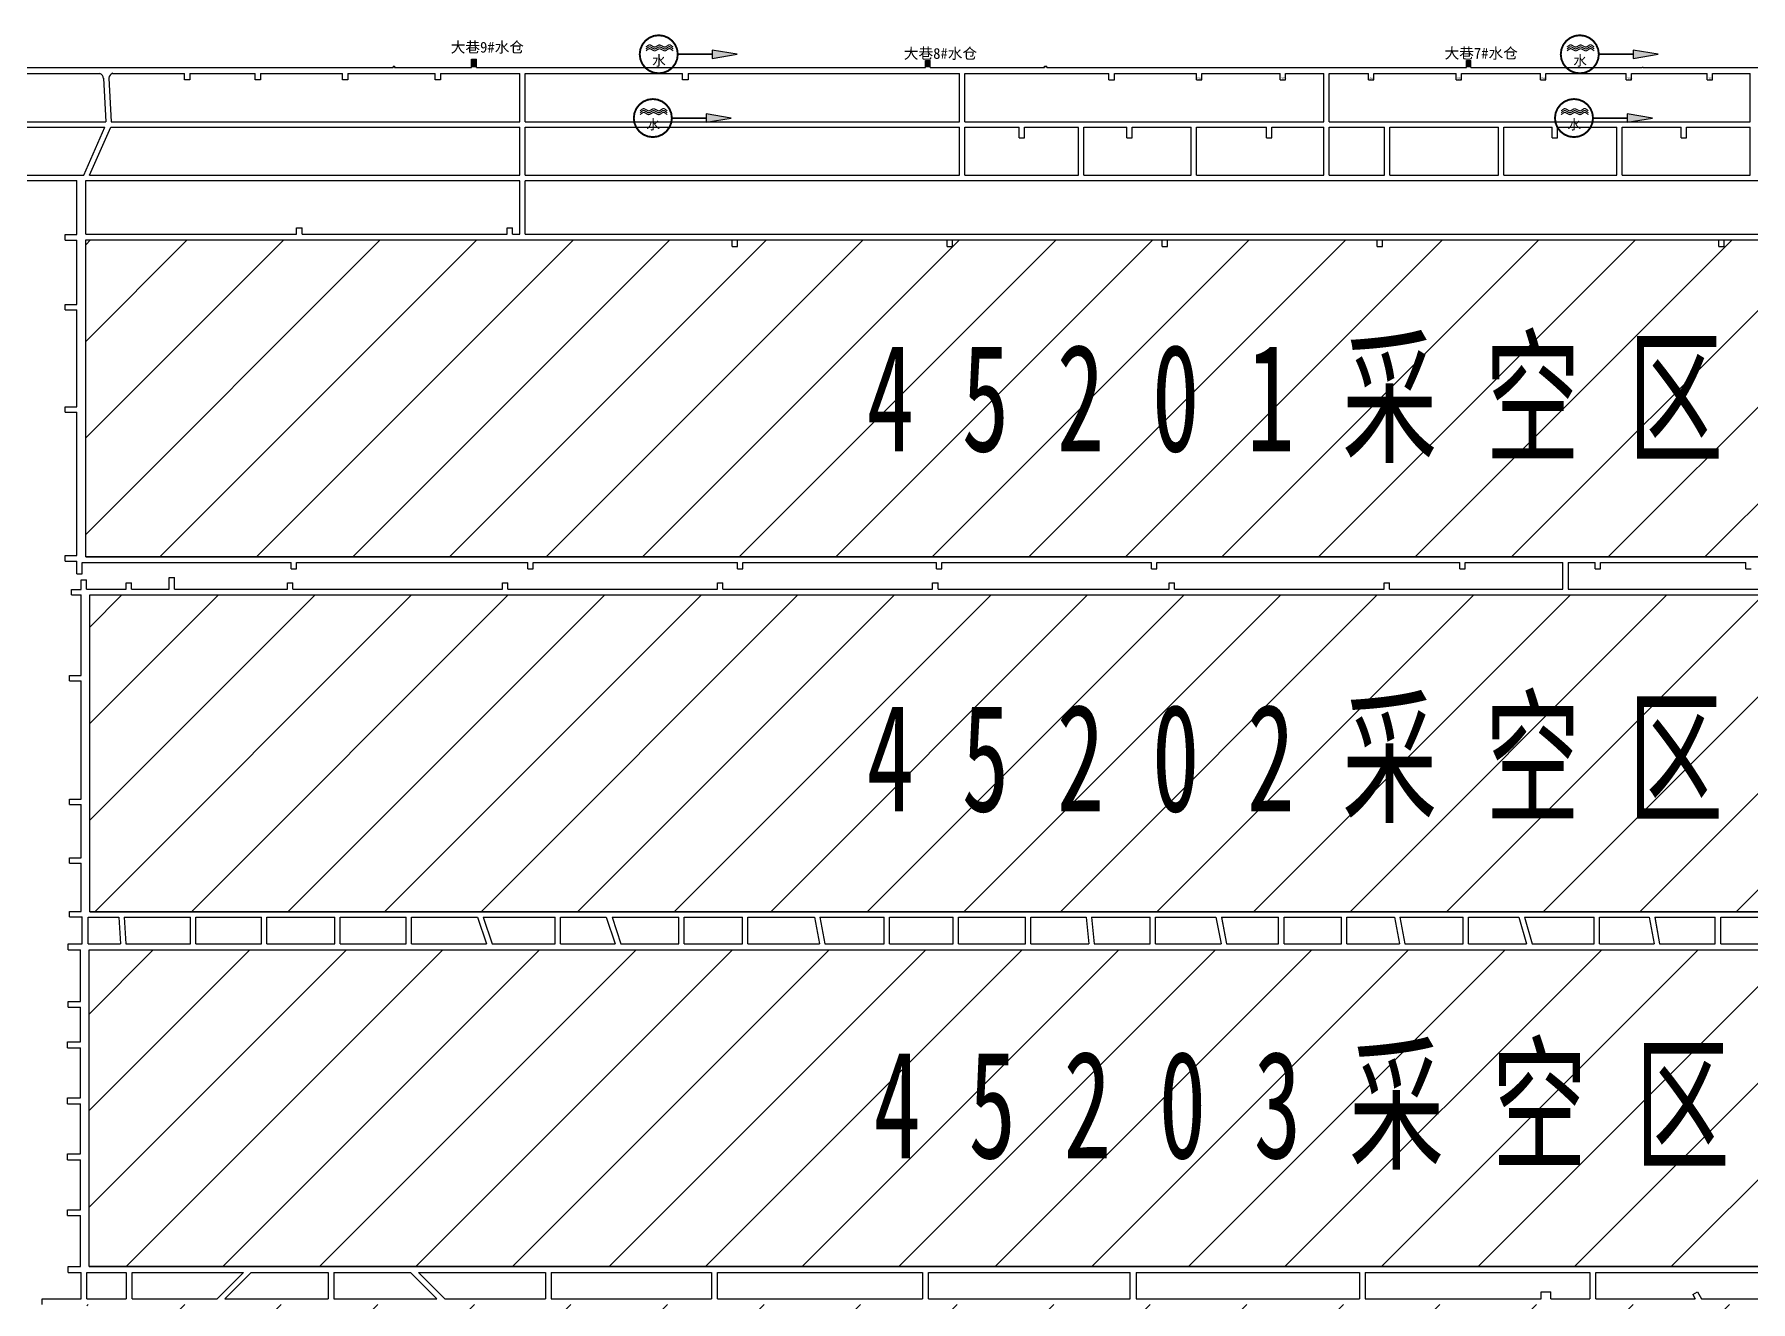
# Model space of a CAD drawing. Header units: millimetres. Extents: x 37468544 to 37497214, y 4323540 to 4346451.
# Drawn here: x 37472315 to 37473912, y 4341779 to 4342957 of the extents above; entities that cross this region are included whole.
import ezdxf

# ---------------------------------------------------------------- set-up
doc = ezdxf.new("R2010")
doc.units = ezdxf.units.MM
doc.layers.add('2-52煤巷道', color=150, linetype='Continuous', lineweight=30)
doc.layers.add('3-水仓', color=4, linetype='Continuous', lineweight=30)
doc.layers.add('避灾路线图', color=7, linetype='Continuous')
doc.styles.get("Standard").update_dxf_attribs({"font": 'simhei.ttf'})
doc.styles.add('宋体', font='simsun.ttc', dxfattribs={"width": 0.65})

# ---------------------------------------------------------------- blocks, each defined once
blk = doc.blocks.new('333')
at = {"layer": '避灾路线图'}
blk.add_hatch(color=7, dxfattribs=at).paths.add_polyline_path([(28.95, -1.26), (28.95, -6.11), (43.53, -3.69)])
at = {"color": 4, "linetype": 'Continuous', "true_color": 0x00ffff}
for points, const_width in [([(9.04, -3.69), (8.66, -0.82), (7.55, 1.84), (5.8, 4.13), (3.51, 5.89), (0.84, 7), (-2.02, 7.37), (-4.89, 7), (-7.55, 5.89), (-9.84, 4.13), (-11.6, 1.84), (-12.71, -0.82), (-13.08, -3.69), (-12.71, -6.55), (-11.6, -9.21), (-9.84, -11.51), (-7.55, -13.26), (-4.89, -14.37), (-2.02, -14.74), (0.84, -14.37), (3.51, -13.26), (5.8, -11.51), (7.55, -9.21), (8.66, -6.55), (9.04, -3.69)], 1.11), ([(-9.48, 0.52), (-8.97, 0.9), (-8.71, 1.09), (-8.46, 1.29), (-8.33, 1.38), (-8.2, 1.47), (-8.07, 1.55), (-8.01, 1.58), (-7.94, 1.62), (-7.88, 1.65), (-7.81, 1.69), (-7.75, 1.71), (-7.68, 1.74), (-7.58, 1.77), (-7.55, 1.78), (-7.52, 1.79), (-7.48, 1.79), (-7.45, 1.8), (-7.42, 1.8), (-7.33, 1.8), (-7.28, 1.79), (-7.24, 1.79), (-7.19, 1.78), (-7.14, 1.77), (-7.05, 1.74), (-6.96, 1.71), (-6.86, 1.68), (-6.68, 1.6), (-6.49, 1.5), (-6.3, 1.4), (-5.92, 1.18), (-5.54, 0.96), (-5.35, 0.86), (-5.16, 0.76), (-5.06, 0.71), (-4.96, 0.67), (-4.87, 0.63), (-4.77, 0.6), (-4.73, 0.58), (-4.68, 0.57), (-4.63, 0.56), (-4.58, 0.54), (-4.44, 0.53), (-4.39, 0.52), (-4.35, 0.53), (-4.31, 0.53), (-4.26, 0.54), (-4.22, 0.54), (-4.18, 0.55), (-4.13, 0.56), (-4.05, 0.59), (-3.96, 0.62), (-3.88, 0.66), (-3.7, 0.73), (-3.53, 0.82), (-3.36, 0.92), (-2.67, 1.32), (-2.5, 1.42), (-2.33, 1.51), (-2.24, 1.55), (-2.16, 1.59), (-2.07, 1.63), (-1.98, 1.66), (-1.94, 1.67), (-1.9, 1.69), (-1.85, 1.7), (-1.81, 1.71), (-1.77, 1.72), (-1.72, 1.73), (-1.68, 1.73), (-1.63, 1.73), (-1.58, 1.73), (-1.53, 1.73), (-1.48, 1.73), (-1.43, 1.72), (-1.38, 1.71), (-1.33, 1.7), (-1.23, 1.67), (-1.13, 1.64), (-1.02, 1.6), (-0.82, 1.52), (-0.61, 1.42), (-0.41, 1.32), (0, 1.11), (0.41, 0.89), (0.61, 0.79), (0.82, 0.7), (0.92, 0.66), (1.02, 0.63), (1.12, 0.59), (1.17, 0.58), (1.22, 0.56), (1.27, 0.55), (1.32, 0.54), (1.37, 0.53), (1.42, 0.53), (1.47, 0.52), (1.57, 0.52), (1.62, 0.52), (1.66, 0.53), (1.71, 0.54), (1.75, 0.55), (1.79, 0.56), (1.83, 0.58), (1.87, 0.59), (1.95, 0.62), (2.03, 0.66), (2.12, 0.71), (2.28, 0.8), (2.44, 0.9), (2.6, 1.01), (2.92, 1.23), (3.24, 1.45), (3.4, 1.55), (3.56, 1.64), (3.64, 1.69), (3.72, 1.73), (3.8, 1.76), (3.88, 1.8), (3.91, 1.81), (3.95, 1.82), (3.99, 1.84), (4.03, 1.85), (4.15, 1.87), (4.19, 1.87), (4.26, 1.86), (4.29, 1.86), (4.33, 1.85), (4.36, 1.85), (4.39, 1.84), (4.46, 1.82), (4.53, 1.8), (4.6, 1.77), (4.67, 1.74), (4.73, 1.7), (4.87, 1.63), (5, 1.54), (5.27, 1.36), (5.54, 1.15), (5.81, 0.94), (6.36, 0.52)], 0.664), ([(-9.48, -0.58), (-8.97, -0.21), (-8.71, -0.01), (-8.46, 0.18), (-8.33, 0.27), (-8.2, 0.36), (-8.07, 0.44), (-8.01, 0.48), (-7.94, 0.51), (-7.88, 0.55), (-7.81, 0.58), (-7.75, 0.61), (-7.68, 0.63), (-7.58, 0.66), (-7.55, 0.67), (-7.52, 0.68), (-7.48, 0.69), (-7.45, 0.69), (-7.42, 0.69), (-7.33, 0.69), (-7.28, 0.69), (-7.24, 0.68), (-7.19, 0.67), (-7.14, 0.66), (-7.05, 0.64), (-6.96, 0.61), (-6.86, 0.57), (-6.68, 0.49), (-6.49, 0.4), (-6.3, 0.29), (-5.92, 0.08), (-5.54, -0.15), (-5.35, -0.25), (-5.16, -0.35), (-5.06, -0.39), (-4.96, -0.44), (-4.87, -0.47), (-4.77, -0.51), (-4.73, -0.52), (-4.68, -0.54), (-4.63, -0.55), (-4.58, -0.56), (-4.44, -0.58), (-4.39, -0.58), (-4.35, -0.58), (-4.31, -0.58), (-4.26, -0.57), (-4.22, -0.56), (-4.18, -0.55), (-4.13, -0.54), (-4.05, -0.52), (-3.96, -0.48), (-3.88, -0.45), (-3.7, -0.37), (-3.53, -0.28), (-3.36, -0.19), (-2.67, 0.22), (-2.5, 0.31), (-2.33, 0.4), (-2.24, 0.44), (-2.16, 0.48), (-2.07, 0.52), (-1.98, 0.55), (-1.94, 0.57), (-1.9, 0.58), (-1.85, 0.59), (-1.81, 0.6), (-1.77, 0.61), (-1.72, 0.62), (-1.68, 0.63), (-1.63, 0.63), (-1.58, 0.63), (-1.53, 0.63), (-1.48, 0.62), (-1.43, 0.61), (-1.38, 0.6), (-1.33, 0.59), (-1.23, 0.57), (-1.13, 0.53), (-1.02, 0.5), (-0.82, 0.41), (-0.61, 0.32), (-0.41, 0.22), (0, 0), (0.41, -0.21), (0.61, -0.31), (0.82, -0.4), (0.92, -0.44), (1.02, -0.48), (1.12, -0.51), (1.17, -0.53), (1.22, -0.54), (1.27, -0.55), (1.32, -0.56), (1.37, -0.57), (1.42, -0.58), (1.47, -0.58), (1.57, -0.59), (1.62, -0.58), (1.66, -0.58), (1.71, -0.57), (1.75, -0.56), (1.79, -0.54), (1.83, -0.53), (1.87, -0.52), (1.95, -0.48), (2.03, -0.44), (2.12, -0.4), (2.28, -0.31), (2.44, -0.21), (2.6, -0.1), (2.92, 0.12), (3.24, 0.34), (3.4, 0.44), (3.56, 0.54), (3.64, 0.58), (3.72, 0.62), (3.8, 0.66), (3.88, 0.69), (3.91, 0.71), (3.95, 0.72), (3.99, 0.73), (4.03, 0.74), (4.15, 0.76), (4.19, 0.76), (4.26, 0.76), (4.29, 0.75), (4.33, 0.75), (4.36, 0.74), (4.39, 0.73), (4.46, 0.71), (4.53, 0.69), (4.6, 0.66), (4.67, 0.63), (4.73, 0.6), (4.87, 0.52), (5, 0.44), (5.27, 0.25), (5.54, 0.05), (5.81, -0.17), (6.36, -0.58)], 0.664), ([(-9.48, -1.69), (-8.97, -1.32), (-8.71, -1.12), (-8.46, -0.92), (-8.33, -0.83), (-8.2, -0.75), (-8.07, -0.67), (-8.01, -0.63), (-7.94, -0.59), (-7.88, -0.56), (-7.81, -0.53), (-7.75, -0.5), (-7.68, -0.47), (-7.58, -0.44), (-7.55, -0.43), (-7.52, -0.43), (-7.48, -0.42), (-7.45, -0.42), (-7.42, -0.41), (-7.33, -0.41), (-7.28, -0.42), (-7.24, -0.42), (-7.19, -0.43), (-7.14, -0.44), (-7.05, -0.47), (-6.96, -0.5), (-6.86, -0.53), (-6.68, -0.62), (-6.49, -0.71), (-6.3, -0.81), (-5.92, -1.03), (-5.54, -1.25), (-5.35, -1.36), (-5.16, -1.45), (-5.06, -1.5), (-4.96, -1.54), (-4.87, -1.58), (-4.77, -1.61), (-4.73, -1.63), (-4.68, -1.64), (-4.63, -1.66), (-4.58, -1.67), (-4.44, -1.69), (-4.39, -1.69), (-4.35, -1.69), (-4.31, -1.68), (-4.26, -1.68), (-4.22, -1.67), (-4.18, -1.66), (-4.13, -1.65), (-4.05, -1.62), (-3.96, -1.59), (-3.88, -1.56), (-3.7, -1.48), (-3.53, -1.39), (-3.36, -1.29), (-2.67, -0.89), (-2.5, -0.79), (-2.33, -0.7), (-2.24, -0.66), (-2.16, -0.62), (-2.07, -0.59), (-1.98, -0.55), (-1.94, -0.54), (-1.9, -0.53), (-1.85, -0.51), (-1.81, -0.5), (-1.77, -0.49), (-1.72, -0.49), (-1.68, -0.48), (-1.63, -0.48), (-1.58, -0.48), (-1.53, -0.48), (-1.48, -0.49), (-1.43, -0.49), (-1.38, -0.5), (-1.33, -0.51), (-1.23, -0.54), (-1.13, -0.57), (-1.02, -0.61), (-0.82, -0.69), (-0.61, -0.79), (-0.41, -0.89), (0, -1.11), (0.41, -1.32), (0.61, -1.42), (0.82, -1.51), (0.92, -1.55), (1.02, -1.59), (1.12, -1.62), (1.17, -1.63), (1.22, -1.65), (1.27, -1.66), (1.32, -1.67), (1.37, -1.68), (1.42, -1.69), (1.47, -1.69), (1.57, -1.69), (1.62, -1.69), (1.66, -1.68), (1.71, -1.67), (1.75, -1.66), (1.79, -1.65), (1.83, -1.64), (1.87, -1.62), (1.95, -1.59), (2.03, -1.55), (2.12, -1.51), (2.28, -1.41), (2.44, -1.31), (2.6, -1.21), (2.92, -0.98), (3.24, -0.76), (3.4, -0.66), (3.56, -0.57), (3.64, -0.52), (3.72, -0.48), (3.8, -0.45), (3.88, -0.41), (3.91, -0.4), (3.95, -0.39), (3.99, -0.38), (4.03, -0.37), (4.15, -0.35), (4.19, -0.34), (4.26, -0.35), (4.29, -0.35), (4.33, -0.36), (4.36, -0.36), (4.39, -0.37), (4.46, -0.39), (4.53, -0.42), (4.6, -0.44), (4.67, -0.48), (4.73, -0.51), (4.87, -0.58), (5, -0.67), (5.27, -0.85), (5.54, -1.06), (5.81, -1.27), (6.36, -1.69)], 0.664)]:
    blk.add_lwpolyline(points, dxfattribs=dict(at, const_width=const_width))
at = {"layer": '避灾路线图', "color": 7, "linetype": 'Continuous', "const_width": 0.972}
blk.add_lwpolyline([(9.04, -3.69), (28.95, -3.69)], dxfattribs=at)
at = {"layer": '避灾路线图', "color": 7, "linetype": 'Continuous'}
blk.add_lwpolyline([(28.95, -1.26), (28.95, -6.11), (43.53, -3.69), (28.95, -1.26)], dxfattribs=at)
at = {"layer": '避灾路线图', "color": 7, "linetype": 'ByBlock', "lineweight": -3, "insert": (-5.85, -4.44), "char_height": 5.8377, "width": 19.5992, "attachment_point": 1}
blk.add_mtext('{\\fSimSun|b1|i0|c134|p2;\\C4;水}', dxfattribs=at)

msp = doc.modelspace()

# ---------------------------------------------------------------- hatches: boundary and pattern name
h = msp.add_hatch()
h.set_pattern_fill('ANSI31', color=252, scale=20)
h.paths.add_polyline_path([(37472366.2, 4342105.9), (37475036.8, 4342105.9), (37475036.8, 4341811.4), (37472366.2, 4341811.4)])
h.paths.add_polyline_path([(37472363.1, 4342766), (37475047, 4342766), (37475047, 4342471.2), (37472363.1, 4342471.2)])
h.paths.add_polyline_path([(37472366.9, 4342436), (37475027.1, 4342436), (37475027.1, 4342141.3), (37472366.9, 4342141.3)])
h.paths.add_polyline_path([(37472364.3, 4341498.7), (37475040.1, 4341498.7), (37475040.1, 4341207.2), (37472364.3, 4341207.2)])
h.paths.add_polyline_path([(37472364.3, 4341775.9), (37475040.1, 4341775.9), (37475040.1, 4341529.9), (37472364.3, 4341529.9)])

# ---------------------------------------------------------------- linework, layer by layer
at = {"color": 252}
for points in [[(37472363.1, 4342766), (37475047, 4342766), (37475047, 4342471.2), (37472363.1, 4342471.2)], [(37472366.9, 4342436), (37475027.1, 4342436), (37475027.1, 4342141.3), (37472366.9, 4342141.3)], [(37472366.2, 4342105.9), (37475036.8, 4342105.9), (37475036.8, 4341811.4), (37472366.2, 4341811.4)]]:
    msp.add_lwpolyline(points, close=True, dxfattribs=at)
at = {"layer": '2-52煤巷道', "color": 150, "linetype": 'Continuous', "lineweight": 30}
for p, q in [((37472766.8, 4342875.7), (37472766.8, 4342920.9)), ((37472771.8, 4342875.7), (37472771.8, 4342920.9)), ((37472766.8, 4342826.1), (37472766.8, 4342870.7)), ((37472771.8, 4342826.1), (37472771.8, 4342870.7)), ((37473727, 4342860.8), (37473727, 4342870.7)), ((37473732, 4342860.8), (37473732, 4342870.7)), ((37473847, 4342860.8), (37473847, 4342870.7)), ((37473852, 4342860.8), (37473852, 4342870.7))]:
    msp.add_line(p, q, dxfattribs=at)
at = {"layer": '2-52煤巷道', "color": 150, "lineweight": 30}
for p, q in [((37473175.8, 4342875.7), (37473175.8, 4342920.9)), ((37473180.8, 4342875.7), (37473180.8, 4342920.9)), ((37473514.6, 4342875.7), (37473514.6, 4342920.9)), ((37473519.6, 4342875.7), (37473519.6, 4342920.9)), ((37473911.2, 4342875.7), (37473911.2, 4342920.9)), ((37472379.7, 4342916.4), (37472381.9, 4342875.7)), ((37472384.7, 4342916.3), (37472386.9, 4342875.7)), ((37472361.3, 4342826.1), (37472381, 4342870.7)), ((37472366.8, 4342826.1), (37472386.5, 4342870.7)), ((37473175.8, 4342826.1), (37473175.8, 4342870.7)), ((37473180.8, 4342826.1), (37473180.8, 4342870.7)), ((37473231.3, 4342860.8), (37473231.3, 4342870.7)), ((37473236.3, 4342860.8), (37473236.3, 4342870.7)), ((37473286.3, 4342826.1), (37473286.3, 4342870.6)), ((37473291.3, 4342826.1), (37473291.3, 4342870.7)), ((37473331.3, 4342860.8), (37473331.3, 4342870.7)), ((37473336.3, 4342860.8), (37473336.3, 4342870.7)), ((37473391.3, 4342826.1), (37473391.3, 4342870.7)), ((37473396.3, 4342826.1), (37473396.3, 4342870.7)), ((37473461.3, 4342860.8), (37473461.3, 4342870.7)), ((37473466.3, 4342860.8), (37473466.3, 4342870.7)), ((37473514.6, 4342826.1), (37473514.6, 4342870.7)), ((37473519.6, 4342826.1), (37473519.6, 4342870.7)), ((37473570.9, 4342826.1), (37473570.9, 4342870.7)), ((37473575.9, 4342826.1), (37473575.9, 4342870.7)), ((37473677, 4342826.1), (37473677, 4342870.7)), ((37473682, 4342826.1), (37473682, 4342870.7)), ((37473787, 4342826.1), (37473787, 4342870.7)), ((37473792, 4342826.1), (37473792, 4342870.7)), ((37473911.2, 4342826.1), (37473911.2, 4342870.7)), ((37473231.3, 4342860.8), (37473236.3, 4342860.8)), ((37473331.3, 4342860.8), (37473336.3, 4342860.8)), ((37473461.3, 4342860.8), (37473466.3, 4342860.8)), ((37473727, 4342860.8), (37473732, 4342860.8)), ((37473847, 4342860.8), (37473852, 4342860.8)), ((37472354.9, 4342770.9), (37472354.9, 4342821.1)), ((37472363.1, 4342771.2), (37472363.1, 4342821.1)), ((37472766.8, 4342771.2), (37472766.8, 4342821)), ((37472771.8, 4342771.2), (37472771.8, 4342821)), ((37472559.3, 4342771.2), (37472559.3, 4342777.2)), ((37472559.3, 4342777.2), (37472564.3, 4342777.2)), ((37472564.3, 4342771.2), (37472564.3, 4342777.2)), ((37472755, 4342777.2), (37472760, 4342777.2)), ((37472755, 4342771.2), (37472755, 4342777.2)), ((37472760, 4342771.2), (37472760, 4342777.2)), ((37472343.9, 4342770.9), (37472354.9, 4342770.9)), ((37472343.9, 4342765.9), (37472343.9, 4342770.9)), ((37472343.9, 4342765.9), (37472354.9, 4342765.9)), ((37472354.9, 4342705.9), (37472354.9, 4342765.9)), ((37472363.1, 4342771.2), (37472559.3, 4342771.2)), ((37472363.1, 4342766), (37472964.3, 4342766)), ((37472363.1, 4342471.2), (37472363.1, 4342766)), ((37472564.3, 4342771.2), (37472755, 4342771.2)), ((37472760, 4342771.2), (37472766.8, 4342771.2)), ((37472771.8, 4342771.2), (37475047.8, 4342771.2)), ((37472964.3, 4342760), (37472964.3, 4342766)), ((37472964.3, 4342760), (37472969.3, 4342760)), ((37472969.3, 4342766), (37473164.3, 4342766)), ((37472969.3, 4342760), (37472969.3, 4342766)), ((37473164.3, 4342760), (37473164.3, 4342766)), ((37473164.3, 4342760), (37473169.3, 4342760)), ((37473169.3, 4342766), (37473364.3, 4342766)), ((37473169.3, 4342760), (37473169.3, 4342766)), ((37473364.3, 4342760), (37473364.3, 4342766)), ((37473364.3, 4342760), (37473369.3, 4342760)), ((37473369.3, 4342760), (37473369.3, 4342766)), ((37473369.3, 4342766), (37473564.3, 4342766)), ((37473564.3, 4342760), (37473564.3, 4342766)), ((37473564.3, 4342760), (37473569.3, 4342760)), ((37473569.3, 4342760), (37473569.3, 4342766)), ((37473569.3, 4342766), (37473882, 4342766)), ((37473882, 4342760), (37473882, 4342766)), ((37473882, 4342760), (37473887, 4342760)), ((37473887, 4342760), (37473887, 4342766)), ((37473887, 4342766), (37474163.2, 4342766)), ((37472343.9, 4342705.9), (37472354.9, 4342705.9)), ((37472343.9, 4342700.9), (37472343.9, 4342705.9)), ((37472343.9, 4342700.9), (37472354.9, 4342700.9)), ((37472354.9, 4342610.9), (37472354.9, 4342700.9)), ((37472343.9, 4342610.9), (37472354.9, 4342610.9)), ((37472343.9, 4342605.9), (37472343.9, 4342610.9)), ((37472343.9, 4342605.9), (37472354.9, 4342605.9)), ((37472354.9, 4342472.4), (37472354.9, 4342605.9)), ((37472343.9, 4342467.4), (37472343.9, 4342472.4)), ((37472343.9, 4342472.4), (37472354.9, 4342472.4)), ((37472363.1, 4342471.2), (37475047, 4342471.2)), ((37472343.9, 4342467.4), (37472354.9, 4342467.4)), ((37472354.9, 4342455.4), (37472354.9, 4342467.4)), ((37472354.9, 4342455.4), (37472359.9, 4342455.4)), ((37472359.9, 4342466), (37472554.3, 4342466)), ((37472359.9, 4342455.4), (37472359.9, 4342466)), ((37472554.3, 4342460), (37472554.3, 4342466)), ((37472554.3, 4342460), (37472559.3, 4342460)), ((37472559.3, 4342460), (37472559.3, 4342466)), ((37472559.3, 4342466), (37472774.3, 4342466)), ((37472774.3, 4342460), (37472774.3, 4342466)), ((37472774.3, 4342460), (37472779.3, 4342460)), ((37472779.3, 4342466), (37472969.3, 4342466)), ((37472779.3, 4342460), (37472779.3, 4342466)), ((37472969.3, 4342460), (37472969.3, 4342466)), ((37472969.3, 4342460), (37472974.3, 4342460)), ((37472974.3, 4342466), (37473154.3, 4342466)), ((37472974.3, 4342460), (37472974.3, 4342466)), ((37473154.3, 4342460), (37473154.3, 4342466)), ((37473154.3, 4342460), (37473159.3, 4342460)), ((37473159.3, 4342466), (37473354.3, 4342466)), ((37473159.3, 4342460), (37473159.3, 4342466)), ((37473354.3, 4342460), (37473354.3, 4342466)), ((37473354.3, 4342460), (37473359.3, 4342460)), ((37473359.3, 4342460), (37473359.3, 4342466)), ((37473359.3, 4342466), (37473641.1, 4342466)), ((37473641.1, 4342460), (37473641.1, 4342466)), ((37473641.1, 4342460), (37473646.1, 4342460)), ((37473646.1, 4342460), (37473646.1, 4342466)), ((37473646.1, 4342466), (37473737, 4342466)), ((37473737, 4342441.2), (37473737, 4342466)), ((37473742, 4342466), (37473742, 4342441.2)), ((37473742, 4342466), (37473767, 4342466)), ((37473767, 4342460), (37473767, 4342466)), ((37473767, 4342460), (37473772, 4342460)), ((37473772, 4342460), (37473772, 4342466)), ((37473772, 4342466), (37473907, 4342466)), ((37473907, 4342460), (37473907, 4342466)), ((37473907, 4342460), (37473912, 4342460)), ((37472349.9, 4342440.9), (37472358.9, 4342440.9)), ((37472349.9, 4342435.9), (37472349.9, 4342440.9)), ((37472358.9, 4342449.9), (37472363.9, 4342449.9)), ((37472358.9, 4342440.9), (37472358.9, 4342449.9)), ((37472363.9, 4342441.2), (37472363.9, 4342449.9)), ((37472363.9, 4342441.2), (37472400.8, 4342441.2)), ((37472400.8, 4342441.2), (37472400.8, 4342447.2)), ((37472400.8, 4342447.2), (37472405.8, 4342447.2)), ((37472405.8, 4342441.2), (37472405.8, 4342447.2)), ((37472405.8, 4342441.2), (37472440.8, 4342441.2)), ((37472440.8, 4342441.2), (37472440.8, 4342452.2)), ((37472440.8, 4342452.2), (37472445.8, 4342452.2)), ((37472445.8, 4342441.2), (37472445.8, 4342452.2)), ((37472445.8, 4342441.2), (37472550.8, 4342441.2)), ((37472550.8, 4342447.2), (37472555.8, 4342447.2)), ((37472550.8, 4342441.2), (37472550.8, 4342447.2)), ((37472555.8, 4342441.2), (37472555.8, 4342447.2)), ((37472555.8, 4342441.2), (37472750.8, 4342441.2)), ((37472750.8, 4342441.2), (37472750.8, 4342447.2)), ((37472750.8, 4342447.2), (37472755.8, 4342447.2)), ((37472755.8, 4342441.2), (37472755.8, 4342447.2)), ((37472755.8, 4342441.2), (37472950.8, 4342441.2)), ((37472950.8, 4342447.2), (37472955.8, 4342447.2)), ((37472950.8, 4342441.2), (37472950.8, 4342447.2)), ((37472955.8, 4342441.2), (37472955.8, 4342447.2)), ((37472955.8, 4342441.2), (37473150.8, 4342441.2)), ((37473150.8, 4342447.2), (37473155.8, 4342447.2)), ((37473150.8, 4342441.2), (37473150.8, 4342447.2)), ((37473155.8, 4342441.2), (37473155.8, 4342447.2)), ((37473155.8, 4342441.2), (37473370.8, 4342441.2)), ((37473370.8, 4342441.2), (37473370.8, 4342447.2)), ((37473370.8, 4342447.2), (37473375.8, 4342447.2)), ((37473375.8, 4342441.2), (37473375.8, 4342447.2)), ((37473375.8, 4342441.2), (37473570.8, 4342441.2)), ((37473570.8, 4342447.2), (37473575.8, 4342447.2)), ((37473570.8, 4342441.2), (37473570.8, 4342447.2)), ((37473575.8, 4342441.2), (37473575.8, 4342447.2)), ((37473575.8, 4342441.2), (37473737, 4342441.2)), ((37473742, 4342441.2), (37473970.8, 4342441.2)), ((37472349.9, 4342435.9), (37472358.9, 4342435.9)), ((37472358.9, 4342360.9), (37472358.9, 4342435.9)), ((37472366.9, 4342141.3), (37472366.9, 4342436)), ((37472366.9, 4342436), (37475027.1, 4342436)), ((37472347.9, 4342360.9), (37472358.9, 4342360.9)), ((37472347.9, 4342355.9), (37472347.9, 4342360.9)), ((37472347.9, 4342355.9), (37472358.9, 4342355.9)), ((37472358.9, 4342245.9), (37472358.9, 4342355.9)), ((37472347.9, 4342240.9), (37472347.9, 4342245.9)), ((37472347.9, 4342245.9), (37472358.9, 4342245.9)), ((37472347.9, 4342240.9), (37472358.9, 4342240.9)), ((37472358.9, 4342191.4), (37472358.9, 4342240.9)), ((37472347.9, 4342186.4), (37472347.9, 4342191.4)), ((37472347.9, 4342191.4), (37472358.9, 4342191.4)), ((37472347.9, 4342186.4), (37472358.9, 4342186.4)), ((37472358.9, 4342141.4), (37472358.9, 4342186.4)), ((37472347.9, 4342141.4), (37472358.9, 4342141.4)), ((37472347.9, 4342136.4), (37472347.9, 4342141.4)), ((37472347.9, 4342136.4), (37472359.7, 4342136.4)), ((37472359.7, 4342111.4), (37472359.7, 4342136.4)), ((37472365.4, 4342136.1), (37472393.8, 4342136.1)), ((37472365.4, 4342111.4), (37472365.4, 4342136.1)), ((37472366.9, 4342141.3), (37475027.1, 4342141.3)), ((37472393.8, 4342136.1), (37472395.6, 4342111.4)), ((37472398.8, 4342136.1), (37472460.7, 4342136.1)), ((37472398.8, 4342136.1), (37472400.6, 4342111.4)), ((37472460.7, 4342111.4), (37472460.7, 4342136.1)), ((37472465.7, 4342136.1), (37472526.5, 4342136.1)), ((37472465.7, 4342111.4), (37472465.7, 4342136.1)), ((37472526.5, 4342111.4), (37472526.5, 4342136.1)), ((37472531.5, 4342111.4), (37472531.5, 4342136.1)), ((37472531.5, 4342136.1), (37472594.9, 4342136.1)), ((37472594.9, 4342111.4), (37472594.9, 4342136.1)), ((37472599.9, 4342136.1), (37472661.1, 4342136.1)), ((37472599.9, 4342111.4), (37472599.9, 4342136.1)), ((37472661.1, 4342111.4), (37472661.1, 4342136.1)), ((37472666.1, 4342111.4), (37472666.1, 4342136.1)), ((37472666.1, 4342136.1), (37472727.6, 4342136.1)), ((37472727.6, 4342136.1), (37472735.8, 4342111.4)), ((37472732.8, 4342136.1), (37472799.8, 4342136.1)), ((37472732.8, 4342136.1), (37472741, 4342111.4)), ((37472799.8, 4342111.4), (37472799.8, 4342136.1)), ((37472804.8, 4342111.4), (37472804.8, 4342136.1)), ((37472804.8, 4342136.1), (37472847.3, 4342136.1)), ((37472847.3, 4342136.1), (37472855.5, 4342111.4)), ((37472852.6, 4342136.1), (37472914.7, 4342136.1)), ((37472852.6, 4342136.1), (37472860.8, 4342111.4)), ((37472914.7, 4342111.4), (37472914.7, 4342136.1)), ((37472919.7, 4342136.1), (37472973.9, 4342136.1)), ((37472919.7, 4342111.4), (37472919.7, 4342136.1)), ((37472973.9, 4342111.4), (37472973.9, 4342136.1)), ((37472978.9, 4342136.1), (37473040.8, 4342136.1)), ((37472978.9, 4342111.4), (37472978.9, 4342136.1)), ((37473040.8, 4342136.1), (37473045.5, 4342111.4)), ((37473045.9, 4342136.1), (37473105.8, 4342136.1)), ((37473045.9, 4342136.1), (37473050.6, 4342111.4)), ((37473105.8, 4342111.4), (37473105.8, 4342136.1)), ((37473110.8, 4342136.1), (37473169.8, 4342136.1)), ((37473110.8, 4342111.4), (37473110.8, 4342136.1)), ((37473169.8, 4342111.4), (37473169.8, 4342136.1)), ((37473174.8, 4342136.1), (37473237.1, 4342136.1)), ((37473174.8, 4342111.4), (37473174.8, 4342136.1)), ((37473237.1, 4342111.4), (37473237.1, 4342136.1)), ((37473242.1, 4342136.1), (37473293.6, 4342136.1)), ((37473242.1, 4342111.4), (37473242.1, 4342136.1)), ((37473293.6, 4342136.1), (37473296, 4342111.4)), ((37473298.6, 4342136.1), (37473353, 4342136.1)), ((37473298.6, 4342136.1), (37473301, 4342111.4)), ((37473353, 4342111.4), (37473353, 4342136.1)), ((37473358, 4342136.1), (37473414.3, 4342136.1)), ((37473358, 4342111.4), (37473358, 4342136.1)), ((37473414.3, 4342136.1), (37473419, 4342111.4)), ((37473419.4, 4342136.1), (37473472.6, 4342136.1)), ((37473419.4, 4342136.1), (37473424.1, 4342111.4)), ((37473419.4, 4342136), (37473424.1, 4342111.4)), ((37473472.6, 4342111.4), (37473472.6, 4342136.1)), ((37473477.6, 4342136.1), (37473531, 4342136.1)), ((37473477.6, 4342111.4), (37473477.6, 4342136.1)), ((37473531, 4342111.4), (37473531, 4342136.1)), ((37473536, 4342136.1), (37473580.3, 4342136.1)), ((37473536, 4342111.4), (37473536, 4342136.1)), ((37473580.3, 4342136.1), (37473585, 4342111.4)), ((37473585.4, 4342136.1), (37473644.3, 4342136.1)), ((37473585.4, 4342136.1), (37473590, 4342111.4)), ((37473644.3, 4342111.4), (37473644.3, 4342136.1)), ((37473649.3, 4342136.1), (37473696, 4342136.1)), ((37473649.3, 4342111.4), (37473649.3, 4342136.1)), ((37473696, 4342136.1), (37473703.1, 4342111.4)), ((37473701.2, 4342136.1), (37473766.1, 4342136.1)), ((37473701.2, 4342136.1), (37473708.3, 4342111.4)), ((37473766.1, 4342111.4), (37473766.1, 4342136.1)), ((37473771.1, 4342136.1), (37473817.2, 4342136.1)), ((37473771.1, 4342111.4), (37473771.1, 4342136.1)), ((37473817.2, 4342136.1), (37473821.8, 4342111.4)), ((37473822.3, 4342136.1), (37473878.7, 4342136.1)), ((37473822.3, 4342136.1), (37473826.9, 4342111.4)), ((37473822.3, 4342136), (37473826.9, 4342111.4)), ((37473878.7, 4342111.4), (37473878.7, 4342136.1)), ((37473883.7, 4342111.4), (37473883.7, 4342136.1)), ((37473883.7, 4342136.1), (37473934, 4342136.1)), ((37472346.8, 4342111.4), (37472359.7, 4342111.4)), ((37472346.8, 4342105.9), (37472358.3, 4342105.9)), ((37472358.3, 4342057.9), (37472358.3, 4342105.9)), ((37472365.4, 4342111.4), (37472395.6, 4342111.4)), ((37472366.2, 4342105.9), (37475036.8, 4342105.9)), ((37472366.2, 4341811.4), (37472366.2, 4342105.9)), ((37472400.6, 4342111.4), (37472460.7, 4342111.4)), ((37472465.7, 4342111.4), (37472526.5, 4342111.4)), ((37472531.5, 4342111.4), (37472594.9, 4342111.4)), ((37472599.9, 4342111.4), (37472661.1, 4342111.4)), ((37472666.1, 4342111.4), (37472735.8, 4342111.4)), ((37472741, 4342111.4), (37472799.8, 4342111.4)), ((37472804.8, 4342111.4), (37472855.5, 4342111.4)), ((37472860.8, 4342111.4), (37472914.7, 4342111.4)), ((37472919.7, 4342111.4), (37472973.9, 4342111.4)), ((37472978.9, 4342111.4), (37473045.5, 4342111.4)), ((37473050.6, 4342111.4), (37473105.8, 4342111.4)), ((37473110.8, 4342111.4), (37473169.8, 4342111.4)), ((37473174.8, 4342111.4), (37473237.1, 4342111.4)), ((37473242.1, 4342111.4), (37473296, 4342111.4)), ((37473301, 4342111.4), (37473353, 4342111.4)), ((37473358, 4342111.4), (37473419, 4342111.4)), ((37473424.1, 4342111.4), (37473472.6, 4342111.4)), ((37473477.6, 4342111.4), (37473531, 4342111.4)), ((37473536, 4342111.4), (37473585, 4342111.4)), ((37473590, 4342111.4), (37473644.3, 4342111.4)), ((37473649.3, 4342111.4), (37473703.1, 4342111.4)), ((37473708.3, 4342111.4), (37473766.1, 4342111.4)), ((37473771.1, 4342111.4), (37473821.8, 4342111.4)), ((37473826.9, 4342111.4), (37473878.7, 4342111.4)), ((37473883.7, 4342111.4), (37473938.6, 4342111.4)), ((37472346.8, 4342057.9), (37472358.3, 4342057.9)), ((37472346.8, 4342052.4), (37472358.3, 4342052.4)), ((37472358.3, 4342020.2), (37472358.3, 4342052.4)), ((37472346.3, 4342020.2), (37472358.3, 4342020.2)), ((37472346.3, 4342014.7), (37472346.3, 4342020.2)), ((37472346.3, 4342014.7), (37472358.3, 4342014.7)), ((37472346.3, 4341968.2), (37472358.3, 4341968.2)), ((37472346.3, 4341962.7), (37472346.3, 4341968.2)), ((37472346.3, 4341962.7), (37472358.3, 4341962.7)), ((37472346.3, 4341916.2), (37472358.3, 4341916.2)), ((37472346.3, 4341910.7), (37472346.3, 4341916.2)), ((37472346.3, 4341910.7), (37472358.3, 4341910.7)), ((37472346.3, 4341864.2), (37472358.3, 4341864.2)), ((37472346.3, 4341858.7), (37472346.3, 4341864.2)), ((37472346.3, 4341858.7), (37472358.3, 4341858.7)), ((37472346.8, 4341811.4), (37472358.3, 4341811.4)), ((37472346.8, 4341805.9), (37472358.8, 4341805.9)), ((37472364.3, 4341805.9), (37472400.9, 4341805.9)), ((37472366.2, 4341811.4), (37475036.8, 4341811.4)), ((37472400.9, 4341805.9), (37472400.9, 4341781.4)), ((37472406.4, 4341805.9), (37472509.8, 4341805.9)), ((37472406.4, 4341781.4), (37472406.4, 4341805.9)), ((37472517.1, 4341805.9), (37472588.6, 4341805.9)), ((37472588.6, 4341805.9), (37472588.6, 4341781.4)), ((37472593.8, 4341805.9), (37472665.3, 4341805.9)), ((37472593.8, 4341805.9), (37472593.8, 4341781.4)), ((37472672.6, 4341805.9), (37472790.9, 4341805.9)), ((37472790.9, 4341805.9), (37472790.9, 4341781.4)), ((37472796.1, 4341805.9), (37472945.1, 4341805.9)), ((37472796.1, 4341805.9), (37472796.1, 4341781.4)), ((37472945.1, 4341805.9), (37472945.1, 4341781.4)), ((37472950.6, 4341805.9), (37473141.5, 4341805.9)), ((37472950.6, 4341781.4), (37472950.6, 4341805.9)), ((37473141.5, 4341805.9), (37473141.5, 4341781.4)), ((37473147, 4341805.9), (37473334.5, 4341805.9)), ((37473147, 4341781.4), (37473147, 4341805.9)), ((37473334.5, 4341781.4), (37473334.5, 4341805.9)), ((37473340, 4341805.9), (37473547.7, 4341805.9)), ((37473340, 4341805.9), (37473340, 4341781.4)), ((37473547.7, 4341805.9), (37473547.7, 4341781.4)), ((37473553.2, 4341805.9), (37473762.1, 4341805.9)), ((37473553.2, 4341805.9), (37473553.2, 4341781.4)), ((37473762.1, 4341805.9), (37473762.1, 4341781.4)), ((37473767.6, 4341805.9), (37474037.5, 4341805.9)), ((37473767.6, 4341781.4), (37473767.6, 4341805.9)), ((37473716.6, 4341781.4), (37473716.6, 4341787.9)), ((37473716.6, 4341787.9), (37473725.6, 4341787.9)), ((37473725.6, 4341781.4), (37473725.6, 4341787.9)), ((37473857.8, 4341785.4), (37473860.1, 4341781.4)), ((37473862.1, 4341787.9), (37473865.9, 4341781.4)), ((37472322.5, 4341775.9), (37472322.5, 4341781.4)), ((37472322.5, 4341781.4), (37472358.8, 4341781.4)), ((37472364.3, 4341781.4), (37472400.9, 4341781.4)), ((37472406.4, 4341781.4), (37472485.3, 4341781.4)), ((37472492.6, 4341781.4), (37472588.6, 4341781.4)), ((37472593.8, 4341781.4), (37472689.8, 4341781.4)), ((37472697.1, 4341781.4), (37472790.9, 4341781.4)), ((37472796.1, 4341781.4), (37472945.1, 4341781.4)), ((37472950.6, 4341781.4), (37473141.5, 4341781.4)), ((37473147, 4341781.4), (37473334.5, 4341781.4)), ((37473340, 4341781.4), (37473547.7, 4341781.4)), ((37473865.9, 4341781.4), (37474037.5, 4341781.4))]:
    msp.add_line(p, q, dxfattribs=at)
at = {"layer": '2-52煤巷道', "color": 150, "linetype": 'Continuous', "lineweight": 30}
for points in [[(37471986.1, 4342926.4), (37472649.1, 4342926.4)], [(37472606.9, 4342920.9), (37472688.1, 4342920.9)], [(37472650.4, 4342926.4), (37472722, 4342926.4)], [(37472693.1, 4342920.9), (37472766.8, 4342920.9)], [(37471959.3, 4342870.7), (37472381, 4342870.7)], [(37472235.2, 4342875.7), (37472381.9, 4342875.7)], [(37472386.5, 4342870.7), (37472766.8, 4342870.7)], [(37472386.9, 4342875.7), (37472766.8, 4342875.7)], [(37472771.8, 4342875.7), (37473175.8, 4342875.7)], [(37472771.8, 4342870.7), (37473175.8, 4342870.7)], [(37473180.8, 4342875.7), (37473514.6, 4342875.7)], [(37473180.8, 4342870.7), (37473231.3, 4342870.7)], [(37473236.3, 4342870.7), (37473286.3, 4342870.7)], [(37473291.3, 4342870.7), (37473331.3, 4342870.7)], [(37473336.3, 4342870.7), (37473391.3, 4342870.7)], [(37473396.3, 4342870.7), (37473461.3, 4342870.7)], [(37473466.3, 4342870.7), (37473514.6, 4342870.7)], [(37473519.6, 4342875.7), (37473911.2, 4342875.7)], [(37473519.6, 4342870.7), (37473570.9, 4342870.7)], [(37473575.9, 4342870.7), (37473677, 4342870.7)], [(37473682, 4342870.7), (37473727, 4342870.7)], [(37473732, 4342870.7), (37473787, 4342870.7)], [(37473792, 4342870.7), (37473847, 4342870.7)], [(37473852, 4342870.7), (37473911.2, 4342870.7)]]:
    msp.add_lwpolyline(points, dxfattribs=at)
at = {"layer": '2-52煤巷道'}
for points in [[(37472286.5, 4342920.9), (37472376.2, 4342920.9)], [(37472388.3, 4342920.9), (37472455, 4342920.9)], [(37472460, 4342920.9), (37472520.6, 4342920.9)], [(37472525.6, 4342920.9), (37472601.9, 4342920.9)], [(37472726.6, 4342926.4), (37473144.3, 4342926.4)], [(37472771.8, 4342920.9), (37472918.3, 4342920.9)], [(37472923.3, 4342920.9), (37473175.8, 4342920.9)], [(37473148.5, 4342926.4), (37473254.9, 4342926.4)], [(37473180.8, 4342920.9), (37473314.8, 4342920.9)], [(37473256.9, 4342926.4), (37473647.3, 4342926.4)], [(37473319.8, 4342920.9), (37473396.1, 4342920.9)], [(37473401.1, 4342920.9), (37473474.1, 4342920.9)], [(37473479.1, 4342920.9), (37473514.6, 4342920.9)], [(37473519.6, 4342920.9), (37473556.2, 4342920.9)], [(37473561.2, 4342920.9), (37473637.7, 4342920.9)], [(37473642.7, 4342920.9), (37473716.1, 4342920.9)], [(37473651.3, 4342926.4), (37473810.6, 4342926.4)], [(37473721.1, 4342920.9), (37473795.9, 4342920.9)], [(37473800.9, 4342920.9), (37473871.2, 4342920.9)], [(37473811.6, 4342926.4), (37474516.8, 4342926.4)], [(37473876.2, 4342920.9), (37473911.2, 4342920.9)], [(37472158.1, 4342826.1), (37472361.3, 4342826.1)], [(37472366.8, 4342826.1), (37472766.8, 4342826.1)], [(37472771.8, 4342826.1), (37473175.8, 4342826.1)], [(37473180.8, 4342826.1), (37473286.3, 4342826.1)], [(37473291.3, 4342826.1), (37473391.3, 4342826.1)], [(37473396.3, 4342826.1), (37473514.6, 4342826.1)], [(37473519.6, 4342826.1), (37473570.9, 4342826.1)], [(37473575.9, 4342826.1), (37473677, 4342826.1)], [(37473682, 4342826.1), (37473787, 4342826.1)], [(37473792, 4342826.1), (37473911.2, 4342826.1)], [(37472141.1, 4342821.1), (37472354.9, 4342821.1)], [(37472363.1, 4342821.1), (37472766.8, 4342821.1)], [(37472771.8, 4342821.1), (37475136, 4342821.1)]]:
    msp.add_lwpolyline(points, dxfattribs=at)
at = {"layer": '2-52煤巷道', "color": 150, "lineweight": 30}
for points in [[(37472460, 4342920.9), (37472460, 4342915), (37472455, 4342915), (37472455, 4342920.9)], [(37472525.6, 4342920.9), (37472525.6, 4342914.9), (37472520.6, 4342914.9), (37472520.6, 4342920.9)], [(37472606.9, 4342920.9), (37472606.9, 4342914.9), (37472601.9, 4342914.9), (37472601.9, 4342920.9)], [(37472693.1, 4342920.9), (37472693.1, 4342914.9), (37472688.1, 4342914.9), (37472688.1, 4342920.9)], [(37472923.3, 4342920.9), (37472923.3, 4342914.9), (37472918.3, 4342914.9), (37472918.3, 4342920.9)], [(37473314.8, 4342914.9), (37473314.8, 4342920.9)], [(37473319.8, 4342914.9), (37473319.8, 4342920.9)], [(37473396.1, 4342914.9), (37473396.1, 4342920.9)], [(37473401.1, 4342914.9), (37473401.1, 4342920.9)], [(37473474.1, 4342914.9), (37473474.1, 4342920.9)], [(37473479.1, 4342914.9), (37473479.1, 4342920.9)], [(37473556.2, 4342914.9), (37473556.2, 4342920.9)], [(37473561.2, 4342914.9), (37473561.2, 4342920.9)], [(37473637.7, 4342914.9), (37473637.7, 4342920.9)], [(37473642.7, 4342914.9), (37473642.7, 4342920.9)], [(37473716.1, 4342914.9), (37473716.1, 4342920.9)], [(37473721.1, 4342914.9), (37473721.1, 4342920.9)], [(37473795.9, 4342914.9), (37473795.9, 4342920.9)], [(37473800.9, 4342914.9), (37473800.9, 4342920.9)], [(37473871.2, 4342914.9), (37473871.2, 4342920.9)], [(37473876.2, 4342914.9), (37473876.2, 4342920.9)], [(37473314.8, 4342914.9), (37473319.8, 4342914.9)], [(37473396.1, 4342914.9), (37473401.1, 4342914.9)], [(37473474.1, 4342914.9), (37473479.1, 4342914.9)], [(37473556.2, 4342914.9), (37473561.2, 4342914.9)], [(37473637.7, 4342914.9), (37473642.7, 4342914.9)], [(37473716.1, 4342914.9), (37473721.1, 4342914.9)], [(37473795.9, 4342914.9), (37473800.9, 4342914.9)], [(37473871.2, 4342914.9), (37473876.2, 4342914.9)], [(37472363.1, 4342816.5), (37472363.1, 4342821.1)], [(37472346.8, 4342105.9), (37472346.8, 4342111.4)], [(37472346.8, 4342052.4), (37472346.8, 4342057.9)], [(37472358.3, 4341968.2), (37472358.3, 4342014.7)], [(37472358.3, 4341916.2), (37472358.3, 4341962.7)], [(37472358.3, 4341864.2), (37472358.3, 4341910.7)], [(37472358.3, 4341811.4), (37472358.3, 4341858.7)], [(37472346.8, 4341805.9), (37472346.8, 4341811.4)], [(37472358.8, 4341781.4), (37472358.8, 4341805.9)], [(37472364.3, 4341781.4), (37472364.3, 4341805.9)], [(37472485.3, 4341781.4), (37472509.8, 4341805.9)], [(37472492.6, 4341781.4), (37472517.1, 4341805.9)], [(37472665.3, 4341805.9), (37472689.8, 4341781.4)], [(37472672.6, 4341805.9), (37472697.1, 4341781.4)], [(37473857.8, 4341785.4), (37473862.1, 4341787.9)], [(37473553.2, 4341781.4), (37473716.6, 4341781.4)], [(37473725.6, 4341781.4), (37473762.1, 4341781.4)], [(37473767.6, 4341781.4), (37473860.1, 4341781.4)]]:
    msp.add_lwpolyline(points, dxfattribs=at)
for centre, radius, start, end in [((37472374.5, 4342915.9), 5.24, 1.2428, 71.3798), ((37472390.3, 4342915.6), 5.69, 111.023, 172.3013)]:
    msp.add_arc(centre, radius, start, end, dxfattribs=at)
at = {"layer": '3-水仓', "color": 4}
for points, const_width in [([(37472724.3, 4342926.4), (37472724.3, 4342934)], 4), ([(37473146.4, 4342926.4), (37473146.4, 4342932.7)], 3.5), ([(37473649.3, 4342926.4), (37473649.3, 4342932.9)], 3.5), ([(37472649.7, 4342927.5), (37472649.7, 4342926.4)], 1), ([(37473255.9, 4342927.5), (37473255.9, 4342926.4)], 2), ([(37473811.1, 4342926.4), (37473811.1, 4342926.7)], 0.8)]:
    msp.add_lwpolyline(points, dxfattribs=dict(at, const_width=const_width))
at = {"layer": '3-水仓', "color": 30, "lineweight": 30}
for points in [[(37472649.1, 4342927.5), (37472650.4, 4342927.5)], [(37472649.1, 4342927.5), (37472649.1, 4342926.4)], [(37472650.4, 4342927.5), (37472650.4, 4342926.4)], [(37472722, 4342926.4), (37472722, 4342934)], [(37472722, 4342934), (37472726.6, 4342934)], [(37472726.6, 4342926.4), (37472726.6, 4342934)], [(37473144.3, 4342932.7), (37473148.5, 4342932.7)], [(37473144.3, 4342926.4), (37473144.3, 4342932.7)], [(37473148.5, 4342926.4), (37473148.5, 4342932.7)], [(37473254.9, 4342927.5), (37473256.9, 4342927.5)], [(37473254.9, 4342926.4), (37473254.9, 4342927.5)], [(37473256.9, 4342926.4), (37473256.9, 4342927.5)], [(37473647.3, 4342926.4), (37473647.3, 4342932.9)], [(37473647.3, 4342932.9), (37473651.3, 4342932.9)], [(37473651.3, 4342926.4), (37473651.3, 4342932.9)], [(37473810.6, 4342926.4), (37473810.6, 4342926.7), (37473811.6, 4342926.7)], [(37473811.6, 4342926.4), (37473811.6, 4342926.7)]]:
    msp.add_lwpolyline(points, dxfattribs=at)

# ---------------------------------------------------------------- block references
at = {"layer": '避灾路线图', "color": 1, "linetype": 'ByBlock', "lineweight": 15, "ltscale": 20, "xscale": 1.6, "yscale": 1.6, "zscale": 1.6}
for p in [(37472899.3, 4342944.5), (37473755.9, 4342944.5), (37472893.8, 4342885.2), (37473750.5, 4342885.2)]:
    msp.add_blockref('333', p, dxfattribs=at)

# ---------------------------------------------------------------- texts
at = {"color": 7, "lineweight": 0, "char_height": 100, "attachment_point": 1, "style": '宋体'}
for s, insert, width in [('\\fSimSun|b1|i0|c134|p2;4 5 2 0 1 采 空 区', (37473089.4, 4342669.3), 1105.463), ('\\fSimSun|b1|i0|c134|p2;4 5 2 0 2 采 空 区', (37473089.4, 4342334.5), 988.86), ('\\fSimSun|b1|i0|c134|p2;4 5 2 0 3 采 空 区', (37473095.7, 4342012), 938.655)]:
    msp.add_mtext(s, dxfattribs=dict(at, insert=insert, width=width))
at = {"layer": '2-52煤巷道', "color": 150, "lineweight": 30}
for s, p in [('58#', (37473397, 4342915.1)), ('57#', (37473475, 4342915.1)), ('56#', (37473557.1, 4342915.1)), ('55#', (37473638.6, 4342915.1)), ('54#', (37473717, 4342915.1)), ('53#', (37473796.8, 4342915.1)), ('52#', (37473872.1, 4342915.1))]:
    msp.add_text(s, height=2, dxfattribs=at).set_placement(p)
at = {"layer": '3-水仓', "color": 4, "lineweight": -3}
for s, p in [('大巷9#水仓', (37472702.6, 4342940.2)), ('大巷8#水仓', (37473124, 4342934.4)), ('大巷7#水仓', (37473626.9, 4342934.6))]:
    msp.add_text(s, height=10, dxfattribs=at).set_placement(p)

doc.saveas('drawing.dxf')
